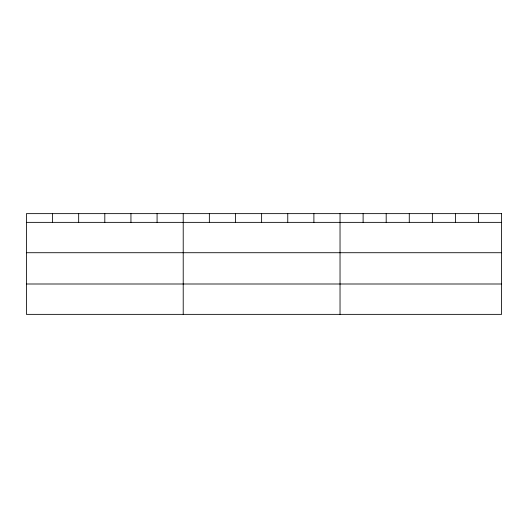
<?xml version="1.0" encoding="UTF-8"?>
<svg xmlns="http://www.w3.org/2000/svg" width="528" height="528" viewBox="0 0 528 528"><rect width="100%" height="100%" fill="white"/><g stroke="black" fill="none" stroke-linecap="round" stroke-linejoin="round"><path stroke-width="0.79" d="M26.4 222.361L501.6 222.361M26.4 252.721L501.6 252.721M26.4 283.998L501.6 283.998M478.52 213.642L478.52 222.361M455.44 213.642L455.44 222.361M432.359 213.642L432.359 222.361M409.273 213.642L409.273 222.361M386.192 213.642L386.192 222.361M363.112 213.642L363.112 222.361M340.032 213.642L340.032 314.358M313.896 213.642L313.896 222.361M287.76 213.642L287.76 222.361M261.624 213.642L261.624 222.361M235.488 213.642L235.488 222.361M209.352 213.642L209.352 222.361M183.216 213.642L183.216 314.358M157.08 213.642L157.08 222.361M130.944 213.642L130.944 222.361M104.808 213.642L104.808 222.361M78.672 213.642L78.672 222.361M52.536 213.642L52.536 222.361M501.6 213.642L26.4 213.642L26.4 314.358L501.6 314.358L501.6 213.642"/></g></svg>
